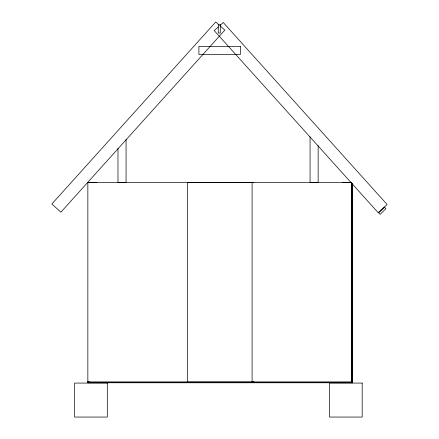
<?xml version="1.0" encoding="UTF-8"?>
<svg xmlns="http://www.w3.org/2000/svg" width="439" height="439" viewBox="0 0 439 439"><rect width="100%" height="100%" fill="white"/><g stroke="black" fill="none" stroke-linecap="round" stroke-linejoin="round"><path stroke-width="0.66" d="M218.227 26.993L214.221 30.598L378.138 212.646L387.154 204.536L223.231 22.482L220.23 25.188M88.76 182.415L96.926 182.415M187.201 182.47L253.835 182.47M342.585 182.415L350.75 182.415M187.201 381.743L253.835 381.743M87.855 381.892L187.491 381.892L187.491 182.619M97.403 382.506L343.808 382.506M89.166 382.583L97.332 382.583M343.808 382.583L351.979 382.583M97.365 382.665L343.808 382.665M219.291 25.127L215.768 21.95L51.846 204.003L60.917 212.169L224.834 30.115L220.301 26.033M352.369 184.182L352.369 382.77M351.65 382.77L351.65 183.497L352.627 183.497L352.627 382.77L87.844 382.77L87.855 182.619L351.727 182.619L351.727 381.892L252.09 381.892L252.09 182.619M318.149 145.572L318.149 182.317L310.06 182.317L310.06 136.727M126.064 139.448L126.064 182.317L117.976 182.317L117.976 148.294M89.002 381.403L89.002 382.77M88.019 381.403L88.019 382.77M384.465 207.192L378.725 212.937L380.152 214.364L385.897 208.624L384.465 207.192M220.29 24.913L218.271 24.913L218.271 33.035L220.29 33.035L220.29 24.913M240.363 46.397L198.916 46.397L198.916 54.48L240.363 54.48L240.363 46.397M107.297 383.077L74.63 383.077L74.63 417.05L107.297 417.05L107.297 383.077M362.186 383.077L329.519 383.077L329.519 417.05L362.186 417.05L362.186 383.077"/></g></svg>
